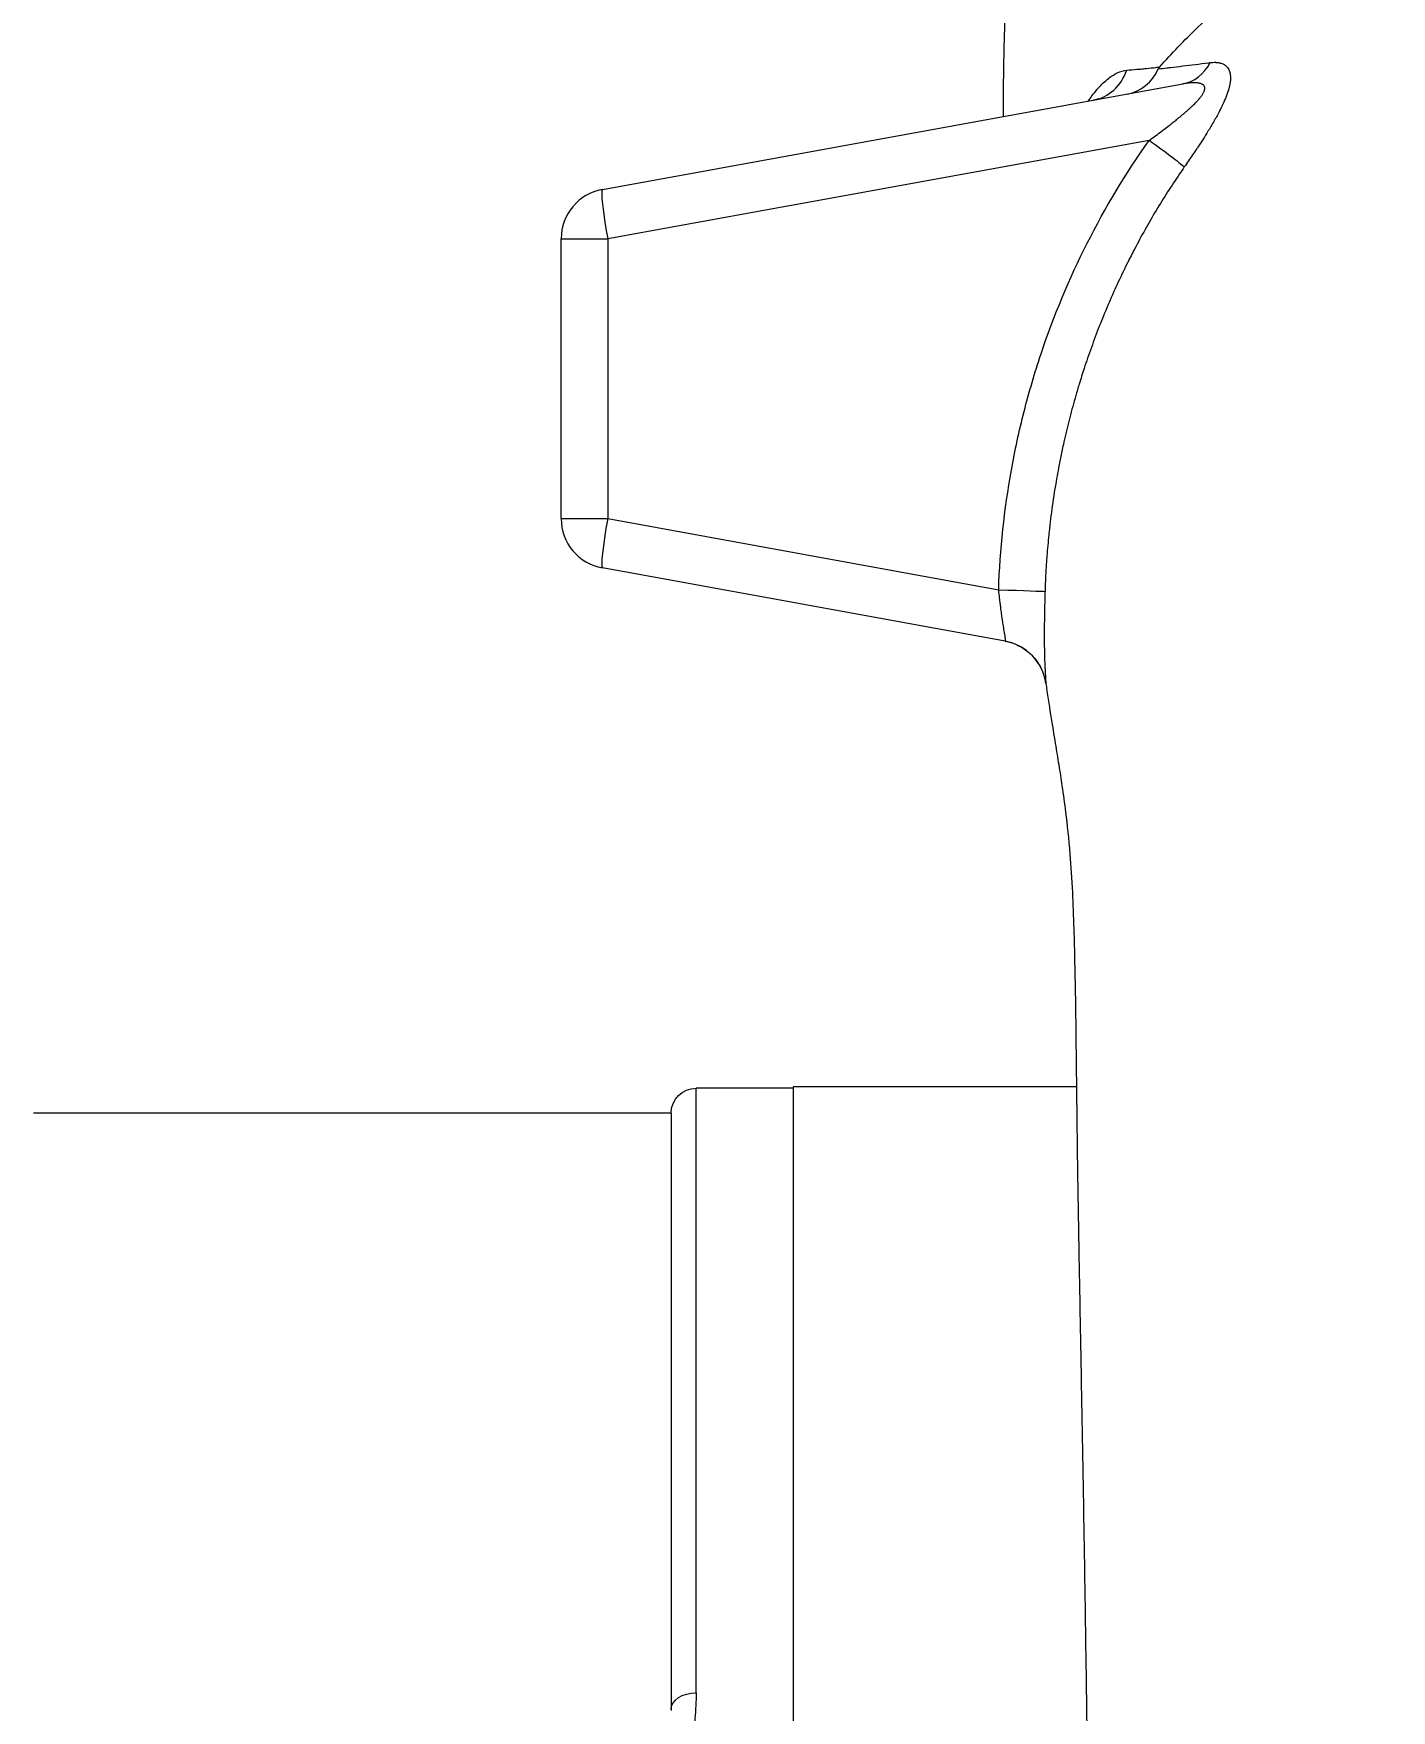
# Model space of a CAD drawing. Header units: millimetres. Extents: x -2122 to 22797, y 3569 to 89276.
# Drawn here: x 8864.1 to 9078.1, y 17864.6 to 18128.9 of the extents above; entities that cross this region are included whole.
import ezdxf

# ---------------------------------------------------------------- set-up
doc = ezdxf.new("R2010")
doc.units = ezdxf.units.MM
doc.header["$LTSCALE"] = 20
doc.layers.add('IA-DIBUJO', color=3, linetype='Continuous', lineweight=30)
doc.layers.add('IA-DIM', color=7, linetype='Continuous')
doc.styles.add('ING-AMB', font='romans.shx', dxfattribs={"width": 0.75, "oblique": 15})
doc.dimstyles.new('ING-AMB 20', dxfattribs={"dimscale": 20, "dimtxt": 3, "dimasz": 2.5, "dimexe": 1, "dimexo": 1, "dimgap": 1, "dimtad": 1, "dimdec": 0, "dimzin": 0, "dimdsep": 46, "dimtxsty": 'ING-AMB', "dimcen": 0.1, "dimclrd": 7, "dimclre": 7, "dimclrt": 2, "dimadec": 0, "dimazin": 0, "dimtfac": 1, "dimtdec": 0, "dimtmove": 0, "dimatfit": 0, "dimfxl": 1.25, "dimtolj": 1, "dimtzin": 0, "dimarcsym": 1})

# ---------------------------------------------------------------- blocks, each defined once
blk = doc.blocks.new('*D143')
at = {"layer": 'Defpoints', "color": 0, "transparency": 16777216}
for p in [(8790.96, 18818.59), (9130.96, 18586.28), (8790.96, 17983.38)]:
    blk.add_point(p, dxfattribs=at)
at = {"layer": 'IA-DIM', "color": 7, "lineweight": -2, "transparency": 16777216}
for p, q in [((8790.96, 18003.38), (8790.96, 18838.59)), ((9130.96, 18606.28), (9130.96, 18838.59)), ((9080.96, 18818.59), (8840.96, 18818.59))]:
    blk.add_line(p, q, dxfattribs=at)
at = {"layer": 'IA-DIM', "color": 7, "transparency": 16777216}
for points in [[(8840.96, 18826.93), (8840.96, 18810.26), (8790.96, 18818.59)], [(9080.96, 18826.93), (9080.96, 18810.26), (9130.96, 18818.59)]]:
    blk.add_solid(points, dxfattribs=at)
at = {"layer": 'IA-DIM', "color": 2, "transparency": 16777216, "insert": (8960.96, 18868.59), "char_height": 60, "attachment_point": 5, "style": 'ING-AMB'}
blk.add_mtext('\\A1;340', dxfattribs=at)
blk = doc.blocks.new('*D148')
at = {"layer": 'Defpoints', "color": 0, "transparency": 16777216}
for p in [(11939.02, 18936.98), (8790.96, 17983.38), (11939.02, 17945.02)]:
    blk.add_point(p, dxfattribs=at)
at = {"layer": 'IA-DIM', "color": 7, "lineweight": -2, "transparency": 16777216}
for p, q in [((8790.96, 18003.38), (8790.96, 18956.98)), ((11939.02, 17965.02), (11939.02, 18956.98)), ((8840.96, 18936.98), (11889.02, 18936.98))]:
    blk.add_line(p, q, dxfattribs=at)
at = {"layer": 'IA-DIM', "color": 7, "transparency": 16777216}
for points in [[(8840.96, 18945.31), (8840.96, 18928.65), (8790.96, 18936.98)], [(11889.02, 18945.31), (11889.02, 18928.65), (11939.02, 18936.98)]]:
    blk.add_solid(points, dxfattribs=at)
at = {"layer": 'IA-DIM', "color": 2, "transparency": 16777216, "insert": (10364.99, 18986.98), "char_height": 60, "attachment_point": 5, "style": 'ING-AMB'}
blk.add_mtext('\\A1;3148', dxfattribs=at)

msp = doc.modelspace()

# ---------------------------------------------------------------- linework, layer by layer
at = {"layer": 'IA-DIBUJO', "color": 3, "linetype": 'Continuous', "lineweight": 0, "extrusion": (2.06626e-48, 1, -1.83697e-16)}
for p, q in [((8953.74, 18104.33), (9045.17, 18120.96)), ((9039.91, 18112.08), (8954.58, 18096.56)), ((8947.25, 18052.46), (8947.25, 18096.56)), ((8947.25, 18096.56), (8954.58, 18096.56)), ((8954.58, 18096.56), (8954.58, 18052.46)), ((8947.25, 18052.46), (8954.58, 18052.46)), ((8954.58, 18052.46), (9016.18, 18041.26)), ((9017.2, 18033.15), (8953.74, 18044.69)), ((8968.51, 17867.43), (8968.51, 17962.7)), ((8983.79, 17962.7), (8968.51, 17962.7)), ((8983.79, 17962.9), (8983.79, 17691.28)), ((9028.43, 17962.9), (8983.79, 17962.9)), ((8964.56, 17958.78), (8864.11, 17958.78)), ((8964.56, 17958.78), (8964.56, 17864.79))]:
    msp.add_line(p, q, dxfattribs=at)
at = {"layer": 'IA-DIBUJO', "color": 3, "linetype": 'Continuous', "lineweight": 0}
for centre, start, end in [((8955.15, 18096.56), 100.3048, 180), ((8955.15, 18052.46), 180, 259.6952)]:
    msp.add_arc(centre, 7.9, start, end, dxfattribs=at)
at = {"layer": 'IA-DIBUJO', "color": 3, "linetype": 'Continuous', "lineweight": 0, "extrusion": (1.12482e-32, -1.83697e-16, -1)}
msp.add_arc((-8968.51, 17958.75), 3.95, 0, 90, dxfattribs=at)
at = {"layer": 'IA-DIBUJO', "color": 3, "linetype": 'Continuous', "lineweight": 0}
for centre, major_axis, ratio, start_param, end_param in [((9029.72, 18126.18), (1.41, -7.77), 0.89416, 0, 1.012937), ((9035.07, 18127.15), (-1.41, 7.77), 0.881445, -3.141428, -2.235744), ((9043.75, 18128.73), (1.41, -7.77), 0.840148, 0, 0.825746), ((8955.15, 18096.56), (-1.41, 7.77), 0.071372, 0, 1.55782), ((8955.15, 18052.46), (-1.41, -7.77), 0.071372, -1.55782, 0), ((9015.79, 18025.38), (1.41, 7.77), 0.999993, -1.251339, 0)]:
    msp.add_ellipse(centre, major_axis=major_axis, ratio=ratio, start_param=start_param, end_param=end_param, dxfattribs=at)
at = {"layer": 'IA-DIBUJO', "color": 3, "linetype": 'Continuous', "lineweight": 0, "extrusion": (1.47911e-31, -1.83697e-16, -1)}
msp.add_ellipse((9039.33, 18112.08), major_axis=(6.44, -4.58), ratio=0.042156, start_param=-1.511681, end_param=-0.360789, dxfattribs=at)
at = {"layer": 'IA-DIBUJO', "color": 3, "linetype": 'Continuous', "lineweight": 0, "extrusion": (6.16298e-33, -1.83697e-16, -1)}
msp.add_ellipse((9015.61, 18041.26), major_axis=(7.9, -0.26), ratio=0.002389, start_param=-1.498236, end_param=-0.083182, dxfattribs=at)
at = {"layer": 'IA-DIBUJO', "color": 3, "linetype": 'Continuous', "lineweight": 0, "extrusion": (1.12482e-32, -1.83697e-16, -1)}
msp.add_ellipse((8968.51, 17864.86), major_axis=(-3.95, 0), ratio=0.648974, start_param=0, end_param=1.570796, dxfattribs=at)
at = {"layer": 'IA-DIBUJO', "color": 3, "linetype": 'Continuous', "lineweight": 0}
for points, knots in [([(9018.86, 18166.1), (9018.66, 18162.92), (9018.47, 18159.77), (9018.05, 18152.62), (9017.83, 18148.63), (9017.38, 18139.28), (9017.18, 18133.94), (9016.94, 18124.34), (9016.88, 18120.06), (9016.87, 18115.81)], [0, 0, 0, 0, 10.003344, 10.003344, 22.864643, 22.864643, 40.258357, 40.258357, 54.513381, 54.513381, 54.513381, 54.513381]), ([(9041.54, 18123.63), (9043.43, 18125.78), (9045.42, 18127.85), (9051.18, 18133.35), (9055.13, 18136.59), (9060.32, 18140.29), (9061.4, 18141.03), (9062.49, 18141.75)], [0.76494953, 0.76494953, 0.76494953, 0.76494953, 0.77083333, 0.77083333, 0.78125, 0.78125, 0.783943, 0.783943, 0.783943, 0.783943]), ([(9030.3, 18118.26), (9030.49, 18118.54), (9030.68, 18118.82), (9031.14, 18119.43), (9031.4, 18119.76), (9032.18, 18120.68), (9032.72, 18121.21), (9033.53, 18121.87), (9033.8, 18122.08), (9034.34, 18122.42), (9034.6, 18122.57), (9035.38, 18122.95), (9035.88, 18123.1), (9036.36, 18123.14)], [0.007051535, 0.007051535, 0.007051535, 0.007051535, 0.007699734, 0.007699734, 0.00855526, 0.00855526, 0.010266312, 0.010266312, 0.011121838, 0.011121838, 0.011977364, 0.011977364, 0.013688416, 0.013688416, 0.013688416, 0.013688416]), ([(9036.36, 18123.14), (9036.88, 18123.18), (9037.4, 18123.22), (9037.93, 18123.27), (9038.12, 18123.29), (9038.31, 18123.31), (9038.5, 18123.32), (9038.82, 18123.35), (9039.14, 18123.38), (9039.46, 18123.41), (9039.95, 18123.46), (9040.44, 18123.51), (9040.95, 18123.57), (9041.14, 18123.59), (9041.34, 18123.61), (9041.53, 18123.63)], [0, 0, 0, 0, 0.001842276, 0.001842276, 0.001842276, 0.002491345, 0.002491345, 0.002491345, 0.003581603, 0.003581603, 0.003581603, 0.00521535, 0.00521535, 0.00521535, 0.005844649, 0.005844649, 0.005844649, 0.005844649]), ([(9041.33, 18123.34), (9041.77, 18123.39), (9042.2, 18123.44), (9042.65, 18123.49), (9042.84, 18123.51), (9043.04, 18123.54), (9043.23, 18123.56), (9043.87, 18123.64), (9044.52, 18123.72), (9045.18, 18123.8), (9045.84, 18123.88), (9046.5, 18123.96), (9047.19, 18124.04), (9047.85, 18124.13), (9048.53, 18124.21), (9049.23, 18124.3), (9049.32, 18124.31), (9049.42, 18124.32), (9049.51, 18124.33)], [0.000114507, 0.000114507, 0.000114507, 0.000114507, 0.001626516, 0.001626516, 0.001626516, 0.002284072, 0.002284072, 0.002284072, 0.004421465, 0.004421465, 0.004421465, 0.006522394, 0.006522394, 0.006522394, 0.00857731, 0.00857731, 0.00857731, 0.008854581, 0.008854581, 0.008854581, 0.008854581]), ([(9041.53, 18123.63), (9041.53, 18123.62), (9041.52, 18123.62), (9041.49, 18123.58), (9041.46, 18123.55), (9041.42, 18123.49), (9041.4, 18123.46), (9041.36, 18123.4), (9041.35, 18123.37), (9041.33, 18123.34)], [0.00014732, 0.00014732, 0.00014732, 0.00014732, 0.00154569, 0.00154569, 0.00809662, 0.00809662, 0.01342277, 0.01342277, 0.01880557, 0.01880557, 0.01880557, 0.01880557]), ([(9049.51, 18124.33), (9049.65, 18124.35), (9049.78, 18124.36), (9050.05, 18124.38), (9050.18, 18124.38), (9050.33, 18124.38), (9050.36, 18124.37), (9050.51, 18124.37), (9050.63, 18124.36), (9050.86, 18124.32), (9050.96, 18124.3), (9051.1, 18124.27), (9051.14, 18124.26), (9051.17, 18124.25), (9051.18, 18124.25), (9051.32, 18124.2), (9051.46, 18124.15), (9051.67, 18124.04), (9051.75, 18123.99), (9051.84, 18123.93), (9051.84, 18123.93), (9051.94, 18123.86), (9052.03, 18123.78), (9052.2, 18123.6), (9052.27, 18123.51), (9052.34, 18123.4), (9052.34, 18123.4), (9052.46, 18123.22), (9052.54, 18123.01), (9052.62, 18122.74), (9052.63, 18122.7), (9052.64, 18122.65), (9052.64, 18122.64), (9052.67, 18122.48), (9052.69, 18122.32), (9052.71, 18122.01), (9052.71, 18121.86), (9052.7, 18121.68), (9052.7, 18121.66), (9052.68, 18121.46), (9052.66, 18121.27), (9052.6, 18120.92), (9052.57, 18120.75), (9052.52, 18120.54), (9052.51, 18120.5), (9052.41, 18120.09), (9052.29, 18119.71), (9052.13, 18119.26), (9052.11, 18119.21), (9052.01, 18118.95), (9051.93, 18118.74), (9051.76, 18118.34), (9051.68, 18118.16), (9051.48, 18117.72), (9051.36, 18117.46), (9051.13, 18116.99), (9051.02, 18116.78), (9050.88, 18116.5), (9050.84, 18116.44), (9050.66, 18116.1), (9050.52, 18115.83), (9050.29, 18115.42), (9050.21, 18115.28), (9050.09, 18115.07), (9050.05, 18115.01), (9049.84, 18114.65), (9049.66, 18114.35), (9049.41, 18113.93), (9049.34, 18113.8), (9049.23, 18113.63), (9049.19, 18113.57), (9048.91, 18113.11), (9048.65, 18112.7), (9048.12, 18111.86), (9047.84, 18111.44), (9047.51, 18110.94), (9047.45, 18110.86), (9047.38, 18110.75), (9047.36, 18110.71), (9046.93, 18110.08), (9046.52, 18109.47), (9045.88, 18108.54), (9045.65, 18108.21), (9045.42, 18107.88)], [0, 0, 0, 0, 0.00040292, 0.00040292, 0.0007987, 0.0007987, 0.00089563, 0.00089563, 0.00128511, 0.00128511, 0.00165686, 0.00165686, 0.00177767, 0.00177767, 0.00179126, 0.00179126, 0.00231447, 0.00231447, 0.00267937, 0.00267937, 0.0026869, 0.0026869, 0.00314725, 0.00314725, 0.00358253, 0.00358253, 0.00359145, 0.00359145, 0.00434947, 0.00434947, 0.00447816, 0.00447816, 0.00451137, 0.00451137, 0.0049742, 0.0049742, 0.00537379, 0.00537379, 0.00543616, 0.00543616, 0.00588317, 0.00588317, 0.00626942, 0.00626942, 0.00635841, 0.00635841, 0.00716506, 0.00716506, 0.0072741, 0.0072741, 0.0076976, 0.0076976, 0.00806069, 0.00806069, 0.00855222, 0.00855222, 0.00895632, 0.00895632, 0.00907813, 0.00907813, 0.00958646, 0.00958646, 0.00985195, 0.00985195, 0.00996752, 0.00996752, 0.01052269, 0.01052269, 0.01074758, 0.01074758, 0.01085, 0.01085, 0.01160698, 0.01160698, 0.01238884, 0.01238884, 0.01253885, 0.01253885, 0.01259888, 0.01259888, 0.01372253, 0.01372253, 0.01433011, 0.01433011, 0.01433011, 0.01433011]), ([(9039.91, 18112.08), (9040.25, 18112.33), (9040.6, 18112.58), (9040.94, 18112.84), (9041.27, 18113.08), (9041.6, 18113.33), (9041.93, 18113.58), (9042.01, 18113.64), (9042.1, 18113.71), (9042.18, 18113.77), (9042.46, 18113.99), (9042.75, 18114.2), (9043.02, 18114.42), (9043.25, 18114.59), (9043.46, 18114.76), (9043.68, 18114.93), (9043.88, 18115.09), (9044.08, 18115.24), (9044.27, 18115.4), (9044.3, 18115.42), (9044.32, 18115.44), (9044.35, 18115.46), (9044.51, 18115.59), (9044.67, 18115.72), (9044.83, 18115.85), (9044.97, 18115.97), (9045.12, 18116.1), (9045.26, 18116.22), (9045.3, 18116.25), (9045.33, 18116.28), (9045.37, 18116.31), (9045.42, 18116.35), (9045.46, 18116.39), (9045.51, 18116.43), (9045.64, 18116.54), (9045.78, 18116.66), (9045.91, 18116.78), (9046.04, 18116.89), (9046.17, 18117.01), (9046.29, 18117.12), (9046.3, 18117.13), (9046.31, 18117.13), (9046.31, 18117.14), (9046.42, 18117.24), (9046.53, 18117.34), (9046.63, 18117.44), (9046.73, 18117.53), (9046.83, 18117.62), (9046.93, 18117.72), (9047.02, 18117.81), (9047.11, 18117.9), (9047.19, 18117.99), (9047.27, 18118.06), (9047.35, 18118.14), (9047.42, 18118.22), (9047.5, 18118.3), (9047.57, 18118.38), (9047.63, 18118.46), (9047.7, 18118.53), (9047.76, 18118.6), (9047.83, 18118.68), (9047.84, 18118.69), (9047.85, 18118.71), (9047.86, 18118.72), (9047.88, 18118.74), (9047.9, 18118.77), (9047.92, 18118.79), (9047.97, 18118.86), (9048.02, 18118.93), (9048.08, 18118.99), (9048.13, 18119.06), (9048.17, 18119.13), (9048.22, 18119.2), (9048.27, 18119.27), (9048.32, 18119.35), (9048.37, 18119.43), (9048.4, 18119.49), (9048.44, 18119.55), (9048.46, 18119.6), (9048.49, 18119.66), (9048.52, 18119.72), (9048.55, 18119.78), (9048.57, 18119.84), (9048.59, 18119.89), (9048.61, 18119.95), (9048.62, 18119.98), (9048.62, 18120.02), (9048.63, 18120.05), (9048.64, 18120.1), (9048.65, 18120.15), (9048.65, 18120.2), (9048.66, 18120.25), (9048.66, 18120.3), (9048.65, 18120.35), (9048.65, 18120.4), (9048.64, 18120.45), (9048.63, 18120.49), (9048.62, 18120.51), (9048.62, 18120.53), (9048.61, 18120.54), (9048.59, 18120.59), (9048.57, 18120.64), (9048.54, 18120.68), (9048.5, 18120.72), (9048.47, 18120.76), (9048.43, 18120.8), (9048.4, 18120.82), (9048.38, 18120.83), (9048.36, 18120.85), (9048.34, 18120.86), (9048.32, 18120.87), (9048.31, 18120.89), (9048.26, 18120.91), (9048.22, 18120.93), (9048.18, 18120.95), (9048.13, 18120.98), (9048.08, 18121), (9048.03, 18121.01), (9047.97, 18121.03), (9047.92, 18121.05), (9047.86, 18121.06), (9047.83, 18121.07), (9047.79, 18121.08), (9047.76, 18121.08), (9047.75, 18121.09), (9047.74, 18121.09), (9047.73, 18121.09), (9047.66, 18121.1), (9047.58, 18121.11), (9047.51, 18121.12), (9047.43, 18121.13), (9047.34, 18121.14), (9047.26, 18121.14), (9047.18, 18121.15), (9047.1, 18121.15), (9047.02, 18121.15), (9047, 18121.15), (9046.97, 18121.15), (9046.95, 18121.15), (9046.84, 18121.15), (9046.73, 18121.14), (9046.61, 18121.14), (9046.49, 18121.13), (9046.37, 18121.12), (9046.25, 18121.11), (9046.19, 18121.11), (9046.14, 18121.1), (9046.08, 18121.09), (9045.96, 18121.08), (9045.84, 18121.07), (9045.72, 18121.05), (9045.59, 18121.03), (9045.46, 18121.01), (9045.33, 18120.99), (9045.28, 18120.98), (9045.22, 18120.97), (9045.17, 18120.96)], [0, 0, 0, 0, 0.000648292, 0.000648292, 0.000648292, 0.001273891, 0.001273891, 0.001273891, 0.001435369, 0.001435369, 0.001435369, 0.001972697, 0.001972697, 0.001972697, 0.002396382, 0.002396382, 0.002396382, 0.002778352, 0.002778352, 0.002778352, 0.002829057, 0.002829057, 0.002829057, 0.003141122, 0.003141122, 0.003141122, 0.003430342, 0.003430342, 0.003430342, 0.003502927, 0.003502927, 0.003502927, 0.003594573, 0.003594573, 0.003594573, 0.003873123, 0.003873123, 0.003873123, 0.004136506, 0.004136506, 0.004136506, 0.004151674, 0.004151674, 0.004151674, 0.004378759, 0.004378759, 0.004378759, 0.004592962, 0.004592962, 0.004592962, 0.004792764, 0.004792764, 0.004792764, 0.00497157, 0.00497157, 0.00497157, 0.005144074, 0.005144074, 0.005144074, 0.005308729, 0.005308729, 0.005308729, 0.005339783, 0.005339783, 0.005339783, 0.00539186, 0.00539186, 0.00539186, 0.005541634, 0.005541634, 0.005541634, 0.005691408, 0.005691408, 0.005691408, 0.005862437, 0.005862437, 0.005862437, 0.005990956, 0.005990956, 0.005990956, 0.006124238, 0.006124238, 0.006124238, 0.00625309, 0.00625309, 0.00625309, 0.006334082, 0.006334082, 0.006334082, 0.006462067, 0.006462067, 0.006462067, 0.006590051, 0.006590051, 0.006590051, 0.006734356, 0.006734356, 0.006734356, 0.00678538, 0.00678538, 0.00678538, 0.006943112, 0.006943112, 0.006943112, 0.007108754, 0.007108754, 0.007108754, 0.007189147, 0.007189147, 0.007189147, 0.007253695, 0.007253695, 0.007253695, 0.007390394, 0.007390394, 0.007390394, 0.007531179, 0.007531179, 0.007531179, 0.007678951, 0.007678951, 0.007678951, 0.007768756, 0.007768756, 0.007768756, 0.007788242, 0.007788242, 0.007788242, 0.007969121, 0.007969121, 0.007969121, 0.008158589, 0.008158589, 0.008158589, 0.008335288, 0.008335288, 0.008335288, 0.008387338, 0.008387338, 0.008387338, 0.008625769, 0.008625769, 0.008625769, 0.008872079, 0.008872079, 0.008872079, 0.008986433, 0.008986433, 0.008986433, 0.009223852, 0.009223852, 0.009223852, 0.009479259, 0.009479259, 0.009479259, 0.009585529, 0.009585529, 0.009585529, 0.009585529]), ([(9031.92, 18118.65), (9031.92, 18118.65), (9031.91, 18118.64), (9031.76, 18118.58), (9031.51, 18118.47), (9031.13, 18118.41)], [20.08457, 20.08457, 20.08457, 20.08457, 21.07001, 21.07001, 23.472554, 23.472554, 23.472554, 23.472554]), ([(9016.18, 18041.26), (9016.39, 18047.62), (9017.06, 18053.9), (9018.18, 18060.09), (9018.73, 18063.19), (9019.4, 18066.27), (9020.18, 18069.33), (9020.57, 18070.86), (9020.99, 18072.39), (9021.44, 18073.91), (9021.88, 18075.43), (9022.36, 18076.95), (9022.86, 18078.45), (9024.87, 18084.47), (9027.3, 18090.29), (9030.14, 18095.89), (9032.97, 18101.5), (9036.22, 18106.9), (9039.91, 18112.08)], [0, 0, 0, 0, 0.00956555, 0.00956555, 0.00956555, 0.01434832, 0.01434832, 0.01434832, 0.01673971, 0.01673971, 0.01673971, 0.01913109, 0.01913109, 0.01913109, 0.02869664, 0.02869664, 0.02869664, 0.03826219, 0.03826219, 0.03826219, 0.03826219]), ([(9045.42, 18107.88), (9045.17, 18107.52), (9044.92, 18107.16), (9044.04, 18105.85), (9043.41, 18104.91), (9042.18, 18102.98), (9041.57, 18102), (9040.38, 18100.02), (9039.8, 18099.01), (9038.67, 18096.99), (9038.11, 18095.96), (9037.21, 18094.24), (9036.85, 18093.54), (9036.46, 18092.75), (9036.42, 18092.67), (9035.85, 18091.52), (9035.33, 18090.44), (9034.34, 18088.28), (9033.86, 18087.19), (9032.92, 18085), (9032.47, 18083.89), (9031.6, 18081.68), (9031.19, 18080.57), (9030.58, 18078.88), (9030.38, 18078.32), (9030, 18077.21), (9029.82, 18076.68), (9029.38, 18075.32), (9029.12, 18074.49), (9028.68, 18073.06), (9028.5, 18072.46), (9028, 18070.71), (9027.69, 18069.56), (9027.31, 18068.12), (9027.24, 18067.83), (9026.89, 18066.42), (9026.62, 18065.29), (9026.21, 18063.44), (9026.06, 18062.72), (9025.7, 18060.93), (9025.5, 18059.86), (9025.05, 18057.35), (9024.83, 18055.9), (9024.43, 18053.09), (9024.27, 18051.74), (9024.11, 18050.23), (9024.09, 18050.08), (9023.96, 18048.8), (9023.86, 18047.67), (9023.76, 18046.39), (9023.75, 18046.24), (9023.66, 18044.95), (9023.59, 18043.8), (9023.52, 18042.1), (9023.5, 18041.55), (9023.48, 18041.01)], [0, 0, 0, 0, 0.00066088, 0.00066088, 0.00237185, 0.00237185, 0.00411335, 0.00411335, 0.00586778, 0.00586778, 0.00763457, 0.00763457, 0.00882342, 0.00882342, 0.00897191, 0.00897191, 0.01077547, 0.01077547, 0.01258552, 0.01258552, 0.01439294, 0.01439294, 0.01618791, 0.01618791, 0.01709224, 0.01709224, 0.01794382, 0.01794382, 0.01924338, 0.01924338, 0.0201868, 0.0201868, 0.0219802, 0.0219802, 0.02242978, 0.02242978, 0.02417079, 0.02417079, 0.02528298, 0.02528298, 0.02691574, 0.02691574, 0.0291217, 0.0291217, 0.03117409, 0.03117409, 0.03140169, 0.03140169, 0.03311289, 0.03311289, 0.03333042, 0.03333042, 0.03506166, 0.03506166, 0.03588765, 0.03588765, 0.03588765, 0.03588765]), ([(9017.2, 18033.15), (9017.23, 18033.14), (9017.25, 18033.18), (9017.26, 18033.25), (9017.26, 18033.27), (9017.26, 18033.28), (9017.26, 18033.29), (9017.26, 18033.33), (9017.26, 18033.39), (9017.25, 18033.45), (9017.25, 18033.46), (9017.25, 18033.47), (9017.25, 18033.48), (9017.24, 18033.55), (9017.23, 18033.62), (9017.22, 18033.7), (9017.22, 18033.72), (9017.22, 18033.74), (9017.22, 18033.75), (9017.22, 18033.76), (9017.21, 18033.76), (9017.21, 18033.77), (9017.19, 18033.91), (9017.17, 18034.08), (9017.14, 18034.26), (9017.12, 18034.34), (9017.11, 18034.42), (9017.1, 18034.51), (9017.09, 18034.52), (9017.09, 18034.53), (9017.09, 18034.54), (9017.07, 18034.68), (9017.04, 18034.83), (9017.01, 18034.99), (9016.99, 18035.16), (9016.96, 18035.34), (9016.93, 18035.53), (9016.92, 18035.54), (9016.92, 18035.56), (9016.92, 18035.57), (9016.87, 18035.85), (9016.83, 18036.14), (9016.78, 18036.44), (9016.77, 18036.55), (9016.75, 18036.65), (9016.73, 18036.76), (9016.69, 18037.07), (9016.65, 18037.38), (9016.6, 18037.71), (9016.58, 18037.86), (9016.56, 18038.01), (9016.54, 18038.16), (9016.54, 18038.18), (9016.54, 18038.19), (9016.54, 18038.2), (9016.51, 18038.43), (9016.48, 18038.67), (9016.45, 18038.91), (9016.42, 18039.16), (9016.39, 18039.42), (9016.36, 18039.68), (9016.36, 18039.69), (9016.36, 18039.7), (9016.36, 18039.7), (9016.31, 18040.09), (9016.27, 18040.48), (9016.23, 18040.88), (9016.21, 18041), (9016.2, 18041.13), (9016.18, 18041.26)], [0, 0, 0, 0, 0.000674514, 0.000674514, 0.000674514, 0.000780683, 0.000780683, 0.000780683, 0.001111302, 0.001111302, 0.001111302, 0.001169542, 0.001169542, 0.001169542, 0.001490641, 0.001490641, 0.001490641, 0.001558266, 0.001558266, 0.001558266, 0.001577393, 0.001577393, 0.001577393, 0.002115457, 0.002115457, 0.002115457, 0.002339018, 0.002339018, 0.002339018, 0.00236609, 0.00236609, 0.00236609, 0.002731216, 0.002731216, 0.002731216, 0.003124617, 0.003124617, 0.003124617, 0.003154786, 0.003154786, 0.003154786, 0.003722583, 0.003722583, 0.003722583, 0.003915676, 0.003915676, 0.003915676, 0.00445888, 0.00445888, 0.00445888, 0.004710855, 0.004710855, 0.004710855, 0.00473218, 0.00473218, 0.00473218, 0.005109621, 0.005109621, 0.005109621, 0.005509089, 0.005509089, 0.005509089, 0.005520876, 0.005520876, 0.005520876, 0.006115251, 0.006115251, 0.006115251, 0.006309573, 0.006309573, 0.006309573, 0.006309573]), ([(9023.48, 18041.01), (9023.46, 18040.19), (9023.43, 18039.37), (9023.41, 18038.57), (9023.41, 18038.42), (9023.41, 18038.27), (9023.4, 18038.12), (9023.4, 18038.11), (9023.4, 18038.09), (9023.4, 18038.08), (9023.4, 18037.79), (9023.39, 18037.49), (9023.39, 18037.2), (9023.38, 18037.03), (9023.38, 18036.87), (9023.38, 18036.71), (9023.38, 18036.69), (9023.38, 18036.67), (9023.38, 18036.65), (9023.37, 18036.21), (9023.37, 18035.78), (9023.36, 18035.36), (9023.36, 18035.33), (9023.36, 18035.3), (9023.36, 18035.28), (9023.36, 18034.96), (9023.36, 18034.64), (9023.36, 18034.34), (9023.36, 18034.21), (9023.36, 18034.09), (9023.36, 18033.96), (9023.36, 18033.74), (9023.36, 18033.53), (9023.36, 18033.31), (9023.36, 18033.15), (9023.36, 18032.99), (9023.37, 18032.83), (9023.37, 18032.79), (9023.37, 18032.75), (9023.37, 18032.71), (9023.37, 18032.42), (9023.37, 18032.14), (9023.38, 18031.87), (9023.39, 18031.54), (9023.39, 18031.22), (9023.4, 18030.92), (9023.4, 18030.82), (9023.41, 18030.72), (9023.41, 18030.62), (9023.41, 18030.58), (9023.41, 18030.53), (9023.41, 18030.49), (9023.42, 18030.2), (9023.43, 18029.92), (9023.44, 18029.66), (9023.45, 18029.44), (9023.46, 18029.24), (9023.47, 18029.04), (9023.47, 18028.96), (9023.47, 18028.88), (9023.48, 18028.81), (9023.48, 18028.77), (9023.48, 18028.74), (9023.48, 18028.7), (9023.49, 18028.46), (9023.51, 18028.23), (9023.52, 18028.03), (9023.53, 18027.83), (9023.54, 18027.65), (9023.55, 18027.48), (9023.55, 18027.46), (9023.55, 18027.44), (9023.55, 18027.42), (9023.56, 18027.31), (9023.57, 18027.22), (9023.57, 18027.13), (9023.58, 18027.09), (9023.58, 18027.05), (9023.58, 18027.01), (9023.58, 18027.01), (9023.58, 18027), (9023.58, 18026.99), (9023.58, 18026.99), (9023.58, 18026.98), (9023.58, 18026.98), (9023.59, 18026.86), (9023.6, 18026.77), (9023.6, 18026.69), (9023.6, 18026.68), (9023.6, 18026.68), (9023.6, 18026.67), (9023.61, 18026.55), (9023.62, 18026.48), (9023.61, 18026.47), (9023.61, 18026.47), (9023.61, 18026.47), (9023.61, 18026.48)], [0, 0, 0, 0, 0.00123588, 0.00123588, 0.00123588, 0.00146668, 0.00146668, 0.00146668, 0.00148388, 0.00148388, 0.00148388, 0.0019396, 0.0019396, 0.0019396, 0.00219563, 0.00219563, 0.00219563, 0.00222582, 0.00222582, 0.00222582, 0.00292404, 0.00292404, 0.00292404, 0.00296776, 0.00296776, 0.00296776, 0.00349554, 0.00349554, 0.00349554, 0.00370971, 0.00370971, 0.00370971, 0.00408856, 0.00408856, 0.00408856, 0.00438028, 0.00438028, 0.00438028, 0.00445165, 0.00445165, 0.00445165, 0.00498225, 0.00498225, 0.00498225, 0.00562461, 0.00562461, 0.00562461, 0.00584339, 0.00584339, 0.00584339, 0.00593553, 0.00593553, 0.00593553, 0.00658003, 0.00658003, 0.00658003, 0.00710163, 0.00710163, 0.00710163, 0.00732074, 0.00732074, 0.00732074, 0.00741941, 0.00741941, 0.00741941, 0.00812387, 0.00812387, 0.00812387, 0.00881751, 0.00881751, 0.00881751, 0.00890329, 0.00890329, 0.00890329, 0.00937188, 0.00937188, 0.00937188, 0.0095737, 0.0095737, 0.0095737, 0.00962315, 0.00962315, 0.00962315, 0.00964524, 0.00964524, 0.00964524, 0.01033471, 0.01033471, 0.01033471, 0.01038718, 0.01038718, 0.01038718, 0.01156833, 0.01156833, 0.01156833, 0.01187106, 0.01187106, 0.01187106, 0.01187106]), ([(9017.2, 18033.15), (9017.57, 18033.08), (9017.93, 18032.99), (9018.64, 18032.75), (9018.99, 18032.61), (9020.07, 18032.07), (9020.76, 18031.57), (9021.95, 18030.38), (9022.46, 18029.69), (9023.22, 18028.18), (9023.48, 18027.36), (9023.6, 18026.52)], [0, 0, 0, 0, 1.131631, 1.131631, 2.240628, 2.240628, 4.757519, 4.757519, 7.274117, 7.274117, 9.806856, 9.806856, 9.806856, 9.806856]), ([(9023.6, 18026.52), (9023.85, 18024.84), (9024.11, 18023.13), (9024.62, 18019.9), (9024.87, 18018.39), (9025.29, 18015.83), (9025.47, 18014.73), (9025.83, 18012.52), (9026, 18011.42), (9026.36, 18008.96), (9026.55, 18007.61), (9026.97, 18004.19), (9027.2, 18002.05), (9027.55, 17997.73), (9027.68, 17995.75), (9027.87, 17991.78), (9027.95, 17989.86), (9028.07, 17986.12), (9028.11, 17984.34), (9028.2, 17980.42), (9028.24, 17978.24), (9028.31, 17973.52), (9028.34, 17970.96), (9028.4, 17965.48), (9028.43, 17962.55), (9028.51, 17956.37), (9028.55, 17953.11), (9028.66, 17945.77), (9028.73, 17941.63), (9028.88, 17932.88), (9028.97, 17928.26), (9029.14, 17918.81), (9029.23, 17913.99), (9029.41, 17904.05), (9029.5, 17898.93), (9029.67, 17888.69), (9029.75, 17883.56), (9029.9, 17873.21), (9029.98, 17867.99), (9030.13, 17857.43), (9030.2, 17852.1), (9030.35, 17841.49), (9030.43, 17836.22), (9030.58, 17825.43), (9030.66, 17819.91), (9030.83, 17808.75), (9030.91, 17803.11), (9031.08, 17791.8), (9031.16, 17786.12), (9031.32, 17774.79), (9031.4, 17769.14), (9031.56, 17757.86), (9031.64, 17752.22), (9031.79, 17740.92), (9031.87, 17735.26), (9032.03, 17723.91), (9032.11, 17718.23), (9032.26, 17706.85), (9032.34, 17701.15), (9032.5, 17689.75), (9032.58, 17684.05), (9032.74, 17672.68), (9032.82, 17667), (9032.98, 17655.71), (9033.06, 17650.09), (9033.22, 17638.88), (9033.3, 17633.3), (9033.46, 17622.16), (9033.54, 17616.6), (9033.7, 17605.53), (9033.78, 17600.01), (9033.95, 17589.04), (9034.03, 17583.59), (9034.19, 17572.76), (9034.28, 17567.39), (9034.44, 17556.76), (9034.52, 17551.5), (9034.69, 17541.13), (9034.77, 17536.01), (9034.93, 17525.93), (9035.01, 17520.95), (9035.17, 17511.16), (9035.26, 17506.33), (9035.42, 17496.85), (9035.5, 17492.2), (9035.66, 17483.1), (9035.75, 17478.65), (9035.91, 17469.95), (9035.99, 17465.7), (9036.16, 17457.35), (9036.24, 17453.25), (9036.41, 17445.23), (9036.49, 17441.31), (9036.66, 17433.65), (9036.74, 17429.91), (9036.91, 17422.64), (9036.99, 17419.09), (9037.08, 17415.5), (9037.08, 17415.34), (9037.09, 17415.17)], [0, 0, 0, 0, 10.00092, 10.00092, 20.941103, 20.941103, 30.552526, 30.552526, 41.825061, 41.825061, 56.912998, 56.912998, 78.582332, 78.582332, 94.331726, 94.331726, 106.216325, 106.216325, 115.797445, 115.797445, 126.54407, 126.54407, 138.254374, 138.254374, 150.838027, 150.838027, 164.075849, 164.075849, 180.39785, 180.39785, 197.982989, 197.982989, 215.742377, 215.742377, 234.019178, 234.019178, 251.798818, 251.798818, 269.463945, 269.463945, 287.090127, 287.090127, 304.138365, 304.138365, 321.698746, 321.698746, 339.359471, 339.359471, 356.922117, 356.922117, 374.190747, 374.190747, 391.291549, 391.291549, 408.364569, 408.364569, 425.432003, 425.432003, 442.521198, 442.521198, 459.629495, 459.629495, 476.715674, 476.715674, 493.739377, 493.739377, 510.769869, 510.769869, 527.903166, 527.903166, 545.118732, 545.118732, 562.392703, 562.392703, 579.698108, 579.698108, 596.983904, 596.983904, 614.188653, 614.188653, 631.343249, 631.343249, 648.4872, 648.4872, 665.544881, 665.544881, 682.457961, 682.457961, 699.290708, 699.290708, 716.216397, 716.216397, 733.209174, 733.209174, 750.266087, 750.266087, 767.385274, 767.385274, 768.192772, 768.192772, 768.192772, 768.192772]), ([(8968.51, 17867.43), (8968.51, 17866.09), (8968.44, 17864.74), (8968.23, 17862.48), (8968.12, 17861.56), (8968, 17860.65)], [0, 0, 0, 0, 0.002669896, 0.002669896, 0.004460236, 0.004460236, 0.004460236, 0.004460236])]:
    msp.add_open_spline(points, degree=3, knots=knots, dxfattribs=at)
for points in [[(9023.61, 18026.48), (9023.61, 18026.49), (9023.6, 18026.51), (9023.6, 18026.52)], [(8964.56, 17864.79), (8964.56, 17864.74), (8964.56, 17864.7), (8964.56, 17864.65)]]:
    msp.add_open_spline(points, degree=3, dxfattribs=at)

# ---------------------------------------------------------------- dimensions: what is measured, and where the dimension line sits
at = {"layer": 'IA-DIM'}
for base, p1, p2, picture, middle in [((11939.02, 18936.98), (8790.96, 17983.38), (11939.02, 17945.02), '*D148', (10364.99, 18986.98)), ((8790.96, 18818.59), (9130.96, 18586.28), (8790.96, 17983.38), '*D143', (8960.96, 18868.59))]:
    dim = msp.add_linear_dim(base=base, p1=p1, p2=p2, dimstyle='ING-AMB 20', override={"dimpost": '\\X'}, dxfattribs=at)
    dim.commit()
    dim.dimension.update_dxf_attribs({"geometry": picture, "text_midpoint": middle})

doc.saveas('drawing.dxf')
